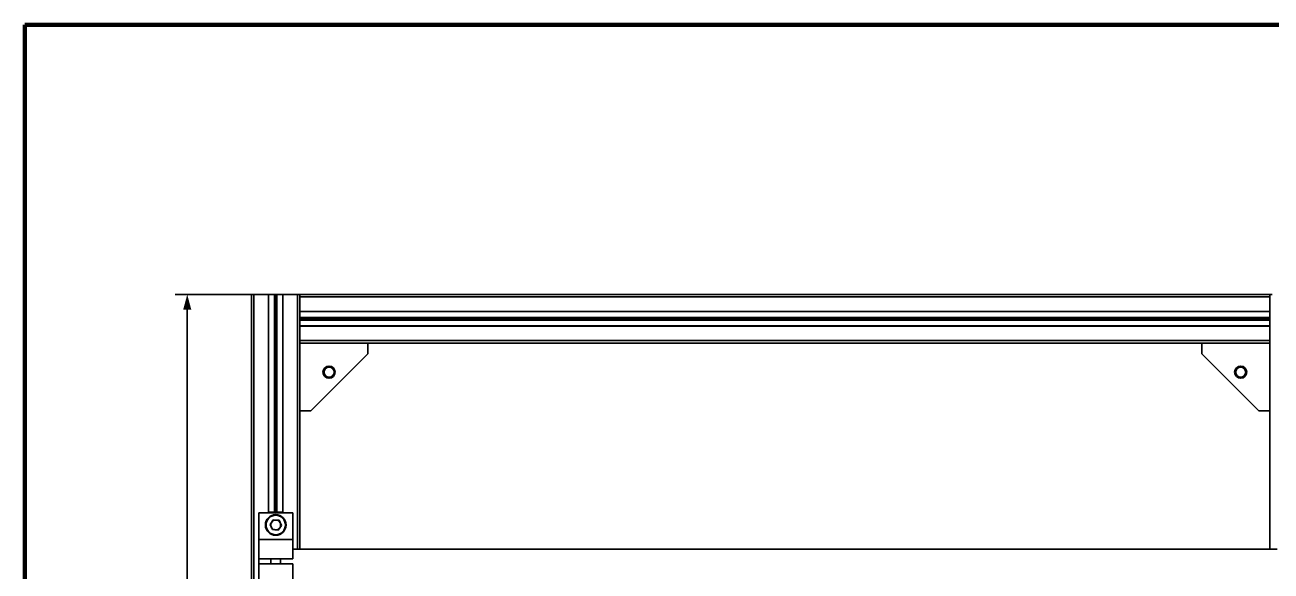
# Model space of a CAD drawing. Header units: millimetres. Extents: x 55 to 11032, y -227 to 3957.
# Drawn here: x 3196 to 3710, y 2284 to 2509 of the extents above; entities that cross this region are included whole.
import ezdxf

# ---------------------------------------------------------------- set-up
doc = ezdxf.new("R2010")
doc.units = ezdxf.units.MM
doc.header["$LTSCALE"] = 0.7
doc.header["$PDMODE"] = 35
doc.header["$PDSIZE"] = -4
doc.layers.get('0').update_dxf_attribs({"color": 255})
for name, color, linetype, lineweight in [('AM_5', 10, 'Continuous', 25), ('DIM', 94, 'Continuous', 25), ('KHUNGBV', 5, 'Continuous', 70)]:
    doc.layers.add(name, color=color, linetype=linetype, lineweight=lineweight)
doc.styles.add('TCVN-7284', font='tcvn+7284-2003r.ttf')
doc.dimstyles.new('TCVN_ISO-25_RadiusDia', dxfattribs={"dimtxt": 2.5, "dimasz": 2.5, "dimexe": 2, "dimexo": 0, "dimgap": 1, "dimtad": 1, "dimtoh": 1, "dimtxsty": 'TCVN-7284', "dimblk": 'Arrow', "dimcen": 0, "dimclrd": 256, "dimclre": 256, "dimclrt": 256, "dimadec": 0, "dimazin": 0, "dimtfac": 1, "dimtofl": 0, "dimtmove": 1, "dimatfit": 0, "dimldrblk": 'Arrow', "dimfxl": 1, "dimlwd": -1, "dimlwe": -1, "dimarcsym": 0})

# ---------------------------------------------------------------- blocks, each defined once
blk = doc.blocks.new('Arrow')
at = {"layer": 'DIM'}
blk.add_solid([(-1, 0.268), (-1, -0.268), (0, 0)], dxfattribs=at)
blk = doc.blocks.new('*D707')
at = {"layer": 'Defpoints', "color": 0, "ltscale": 0.2, "transparency": 16777216}
for p in [(3289.34, 2398.3), (3262.85, 1998.3), (3289.34, 1998.3)]:
    blk.add_point(p, dxfattribs=at)
at = {"layer": 'DIM', "ltscale": 0.2, "transparency": 16777216}
for p, q in [((3289.34, 2398.3), (3257.85, 2398.3)), ((3262.85, 2392.05), (3262.85, 2004.55)), ((3289.34, 1998.3), (3257.85, 1998.3))]:
    blk.add_line(p, q, dxfattribs=at)
at = {"layer": 'DIM', "ltscale": 0.2, "transparency": 16777216, "xscale": 6.25, "yscale": 6.25, "zscale": 6.25}
for p, rotation in [((3262.85, 2398.3), 90), ((3262.85, 1998.3), 270)]:
    blk.add_blockref('Arrow', p, dxfattribs=dict(at, rotation=rotation))
at = {"layer": 'DIM', "ltscale": 0.2, "transparency": 16777216, "insert": (3257.22, 2198.3), "char_height": 6.25, "attachment_point": 5, "rotation": 90, "style": 'TCVN-7284'}
blk.add_mtext('400', dxfattribs=at)
blk = doc.blocks.new('dfhjd')
at = {"layer": 'KHUNGBV', "color": 9, "ltscale": 5}
for p, q in [((6559.44, 3469.71), (7718.44, 3469.71)), ((6559.44, 2639.71), (6559.44, 3469.71))]:
    blk.add_line(p, q, dxfattribs=at)

msp = doc.modelspace()

# ---------------------------------------------------------------- linework, layer by layer
at = {"color": 7, "linetype": 'Continuous', "lineweight": 25}
for p, q in [((3289.341, 2398.296), (3289.341, 2256.296)), ((3290.341, 2398.296), (3289.341, 2398.296)), ((3296.341, 2398.296), (3290.341, 2398.296)), ((3296.341, 2398.296), (3296.341, 2308.296)), ((3296.402, 2398.296), (3296.341, 2398.296)), ((3296.402, 2398.296), (3296.402, 2308.546)), ((3298.821, 2398.296), (3296.402, 2398.296)), ((3298.821, 2398.296), (3298.821, 2308.546)), ((3299.341, 2398.296), (3298.821, 2398.296)), ((3299.341, 2398.296), (3299.341, 2308.546)), ((3299.861, 2398.296), (3299.341, 2398.296)), ((3299.861, 2398.296), (3299.861, 2308.546)), ((3302.28, 2398.296), (3299.861, 2398.296)), ((3302.28, 2398.296), (3302.28, 2308.546)), ((3302.341, 2398.296), (3302.28, 2398.296)), ((3302.341, 2398.296), (3302.341, 2308.296)), ((3308.341, 2398.296), (3302.341, 2398.296)), ((3309.341, 2398.296), (3308.341, 2398.296)), ((3709.341, 2398.296), (3309.341, 2398.296)), ((3309.341, 2397.296), (3309.341, 2398.296)), ((3709.341, 2397.296), (3309.341, 2397.296)), ((3309.341, 2391.296), (3309.341, 2397.296)), ((3710.341, 2398.296), (3709.341, 2398.296)), ((3709.341, 2397.296), (3709.341, 2398.296)), ((3709.341, 2391.296), (3709.341, 2397.296)), ((3709.341, 2391.296), (3309.341, 2391.296)), ((3309.341, 2391.296), (3309.341, 2385.296)), ((3709.341, 2391.235), (3309.341, 2391.235)), ((3709.341, 2391.296), (3709.341, 2385.296)), ((3709.341, 2388.815), (3309.341, 2388.815)), ((3709.341, 2388.296), (3309.341, 2388.296)), ((3709.341, 2387.776), (3309.341, 2387.776)), ((3709.341, 2385.356), (3309.341, 2385.356)), ((3709.341, 2385.296), (3309.341, 2385.296)), ((3309.341, 2379.296), (3309.341, 2385.296)), ((3709.341, 2379.296), (3709.341, 2385.296)), ((3709.341, 2379.296), (3309.341, 2379.296)), ((3309.341, 2378.296), (3309.341, 2379.296)), ((3309.341, 2350.296), (3309.341, 2378.296)), ((3309.341, 2378.296), (3337.341, 2378.296)), ((3337.341, 2378.296), (3337.341, 2373.796)), ((3681.341, 2378.296), (3337.341, 2378.296)), ((3681.341, 2378.296), (3681.341, 2373.796)), ((3709.341, 2378.296), (3681.341, 2378.296)), ((3709.341, 2378.296), (3709.341, 2379.296)), ((3709.341, 2350.296), (3709.341, 2378.296)), ((3337.341, 2373.796), (3313.841, 2350.296)), ((3681.341, 2373.796), (3704.841, 2350.296)), ((3313.841, 2350.296), (3309.341, 2350.296)), ((3309.341, 2350.296), (3309.341, 2293.296)), ((3704.841, 2350.296), (3709.341, 2350.296)), ((3709.341, 2350.296), (3709.341, 2293.296)), ((3306.341, 2308.296), (3292.341, 2308.296)), ((3292.341, 2297.296), (3292.341, 2308.296)), ((3302.341, 2308.546), (3296.341, 2308.546)), ((3306.341, 2297.296), (3306.341, 2308.296)), ((3296.993, 2303.507), (3298.35, 2305.435)), ((3296.993, 2303.507), (3297.984, 2301.368)), ((3300.698, 2305.224), (3298.35, 2305.435)), ((3301.689, 2303.084), (3300.332, 2301.156)), ((3300.698, 2305.224), (3301.689, 2303.084)), ((3297.984, 2301.368), (3300.332, 2301.156)), ((3292.341, 2289.296), (3292.341, 2297.296)), ((3306.341, 2297.296), (3292.341, 2297.296)), ((3306.341, 2289.296), (3306.341, 2297.296)), ((3712.341, 2293.296), (3306.341, 2293.296)), ((3292.341, 2289.296), (3306.341, 2289.296)), ((3292.341, 2289.296), (3292.341, 2287.296)), ((3306.341, 2287.296), (3292.341, 2287.296)), ((3292.341, 2277.296), (3292.341, 2287.296)), ((3297.341, 2289.296), (3297.341, 2287.296)), ((3301.341, 2287.296), (3301.341, 2289.296)), ((3306.341, 2277.296), (3306.341, 2287.296))]:
    msp.add_line(p, q, dxfattribs=at)
at = {"color": 8, "linetype": 'Continuous', "lineweight": 25}
for p, q in [((3290.341, 2398.296), (3290.341, 2257.296)), ((3308.341, 2398.296), (3308.341, 2293.296))]:
    msp.add_line(p, q, dxfattribs=at)
at = {"color": 7, "linetype": 'Continuous', "lineweight": 25}
for centre, radius in [((3321.341, 2366.296), 2.5), ((3321.341, 2366.296), 2.067), ((3697.341, 2366.296), 2.5), ((3697.341, 2366.296), 2.067), ((3299.341, 2303.296), 4.25), ((3299.341, 2303.296), 4)]:
    msp.add_circle(centre, radius, dxfattribs=at)
for start, end in [(144.85888, 204.85888), (84.85888, 144.85888), (24.85888, 84.85888), (324.85888, 24.85888), (204.85888, 264.85888), (264.85888, 324.85888)]:
    msp.add_arc((3299.341, 2303.296), 2.042, start, end, dxfattribs=at)

# ---------------------------------------------------------------- block references
at = {"layer": 'AM_5'}
msp.add_blockref('dfhjd', (-3363.534, -960.28), dxfattribs=at)

# ---------------------------------------------------------------- dimensions: what is measured, and where the dimension line sits
at = {"layer": 'DIM', "ltscale": 0.2}
dim = msp.add_linear_dim(base=(3262.848, 1998.296), p1=(3289.341, 2398.296), p2=(3289.341, 1998.296), angle=90, dimstyle='TCVN_ISO-25_RadiusDia', override={"dimscale": 2.5}, dxfattribs=at)
dim.commit()
dim.dimension.update_dxf_attribs({"geometry": '*D707', "text_midpoint": (3257.223, 2198.296)})

doc.saveas('drawing.dxf')
